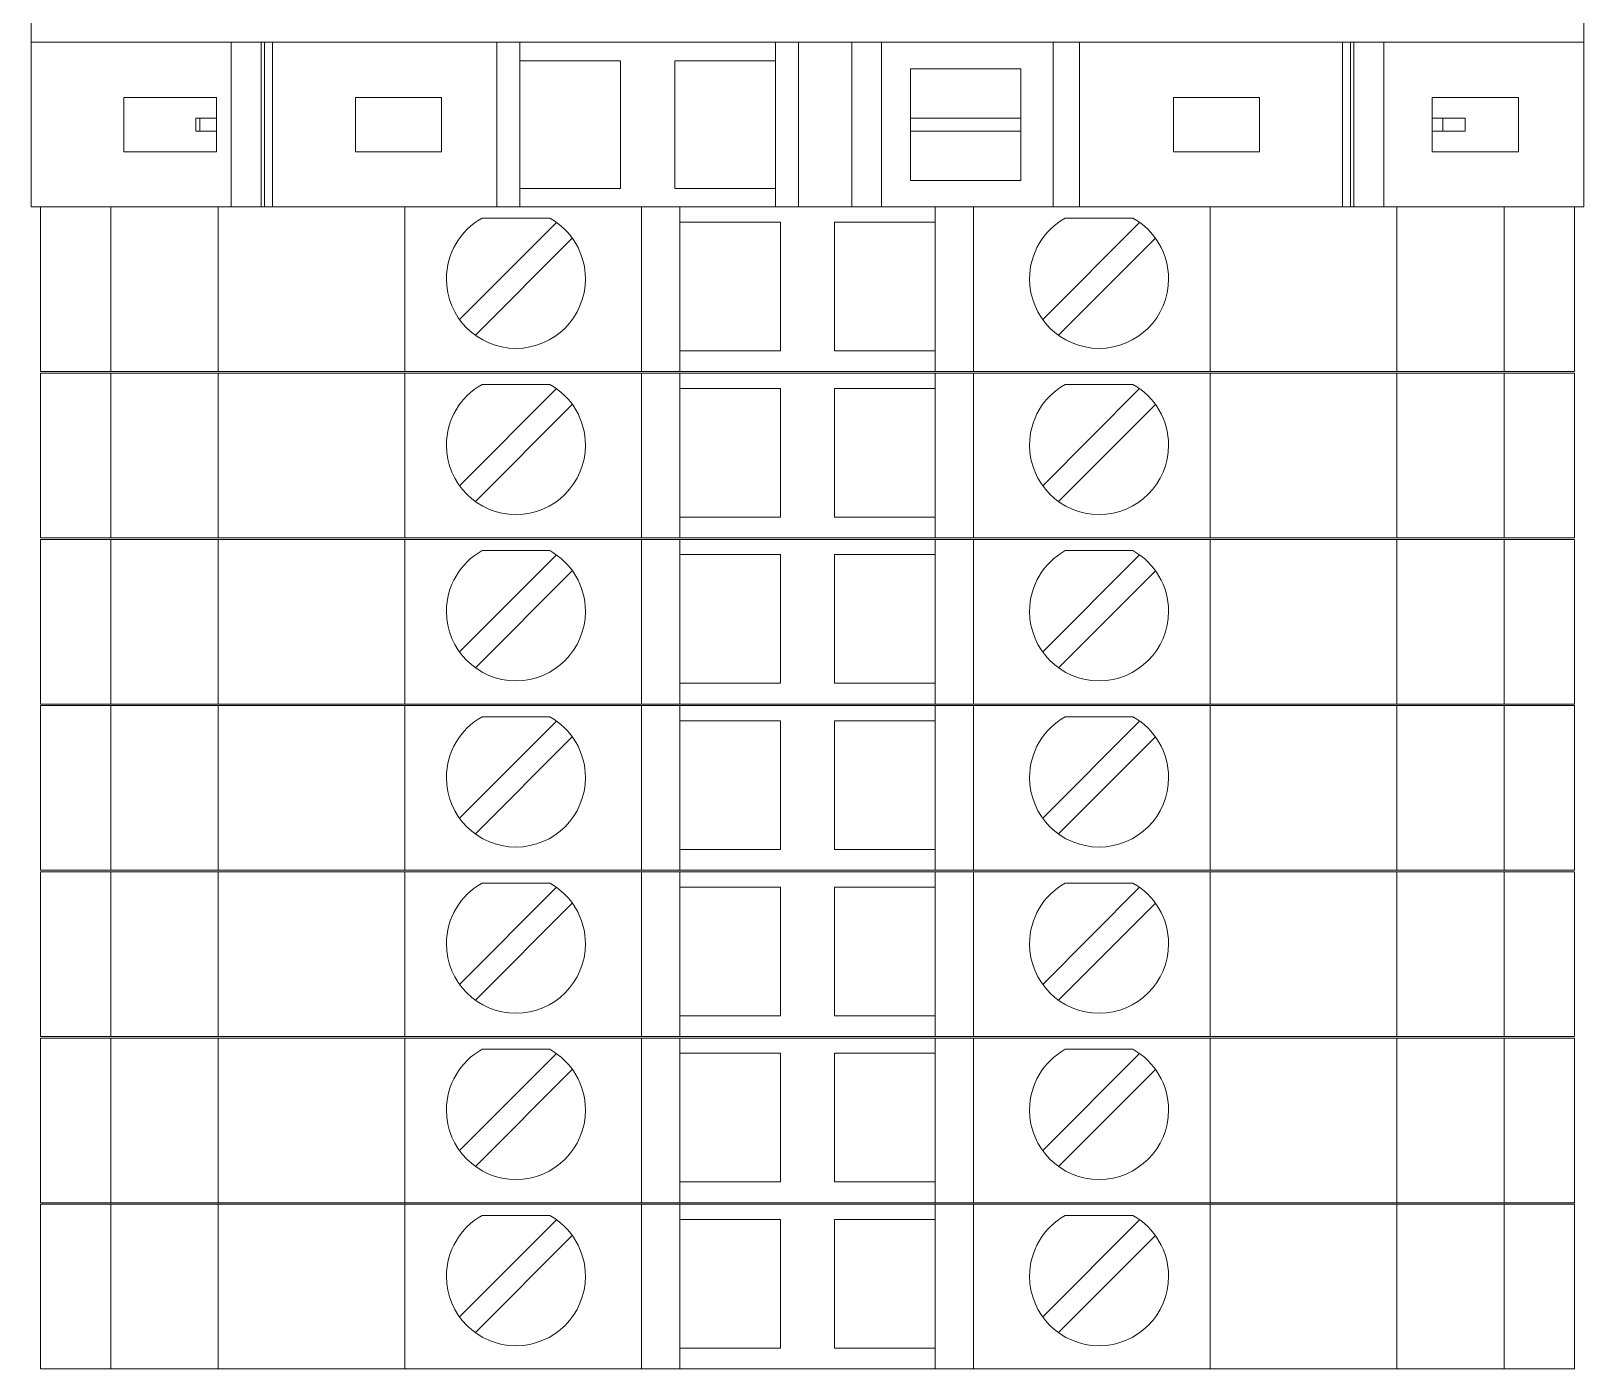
# Model space of a CAD drawing. Header units: millimetres. Extents: x 4962 to 7449, y 754 to 2938.
# Drawn here: x 5322.49 to 5371.09, y 1472.79 to 1514.64 of the extents above; entities that cross this region are included whole.
import ezdxf

# ---------------------------------------------------------------- set-up
doc = ezdxf.new("R2010")
doc.units = ezdxf.units.MM
doc.layers.add('000-PI-Oprema', color=30, linetype='Continuous', lineweight=5)
doc.layers.add('000-PI-ORMAR', color=2, linetype='Continuous')

msp = doc.modelspace()

# ---------------------------------------------------------------- linework, layer by layer
at = {"color": 0, "linetype": 'ByBlock', "lineweight": 0, "ltscale": 0.25}
msp.add_lwpolyline([(5322.492, 1516.493), (5322.492, 1509.143), (5371.092, 1509.143), (5371.092, 1516.493), (5322.492, 1516.493)], dxfattribs=at)
at = {"layer": '000-PI-Oprema', "color": 0, "linetype": 'ByBlock', "lineweight": 0}
for p, q in [((5322.492, 1516.493), (5322.492, 1509.143)), ((5371.092, 1509.143), (5371.092, 1516.493)), ((5328.757, 1514.293), (5322.492, 1514.293)), ((5328.757, 1509.143), (5328.757, 1514.293)), ((5329.694, 1514.293), (5328.757, 1514.293)), ((5329.694, 1509.143), (5329.694, 1514.293)), ((5329.794, 1514.293), (5329.694, 1514.293)), ((5329.794, 1514.293), (5329.794, 1509.143)), ((5330.052, 1514.293), (5329.794, 1514.293)), ((5330.052, 1514.293), (5330.052, 1509.143)), ((5337.074, 1514.293), (5330.052, 1514.293)), ((5337.074, 1514.293), (5337.792, 1514.293)), ((5337.074, 1509.143), (5337.074, 1514.293)), ((5337.792, 1513.718), (5337.792, 1514.293)), ((5337.792, 1514.293), (5345.792, 1514.293)), ((5345.792, 1514.293), (5345.792, 1513.718)), ((5345.792, 1514.293), (5346.511, 1514.293)), ((5346.511, 1514.293), (5348.182, 1514.293)), ((5346.511, 1509.143), (5346.511, 1514.293)), ((5349.107, 1514.293), (5348.182, 1514.293)), ((5348.182, 1514.293), (5348.182, 1509.143)), ((5354.481, 1514.293), (5349.107, 1514.293)), ((5349.107, 1514.293), (5349.107, 1509.143)), ((5354.481, 1514.293), (5354.481, 1509.143)), ((5355.302, 1514.293), (5354.481, 1514.293)), ((5355.302, 1509.143), (5355.302, 1514.293)), ((5355.302, 1514.293), (5363.532, 1514.293)), ((5363.532, 1514.293), (5363.532, 1509.143)), ((5363.532, 1514.293), (5363.79, 1514.293)), ((5363.79, 1509.143), (5363.79, 1514.293)), ((5363.79, 1514.293), (5363.89, 1514.293)), ((5364.827, 1514.293), (5363.89, 1514.293)), ((5363.89, 1509.143), (5363.89, 1514.293)), ((5364.827, 1514.293), (5371.092, 1514.293)), ((5364.827, 1509.143), (5364.827, 1514.293)), ((5337.792, 1509.718), (5337.792, 1513.718)), ((5337.792, 1513.718), (5340.942, 1513.718)), ((5340.942, 1513.718), (5340.942, 1509.718)), ((5342.642, 1513.718), (5345.792, 1513.718)), ((5342.642, 1509.718), (5342.642, 1513.718)), ((5345.792, 1513.718), (5345.792, 1509.718)), ((5350.017, 1513.468), (5353.467, 1513.468)), ((5350.017, 1511.918), (5350.017, 1513.468)), ((5353.467, 1513.468), (5353.467, 1511.918)), ((5325.392, 1510.868), (5325.392, 1512.568)), ((5325.392, 1512.568), (5328.292, 1512.568)), ((5328.292, 1512.568), (5328.292, 1511.918)), ((5332.642, 1512.568), (5335.342, 1512.568)), ((5332.642, 1510.868), (5332.642, 1512.568)), ((5335.342, 1512.568), (5335.342, 1510.868)), ((5358.242, 1512.568), (5360.942, 1512.568)), ((5358.242, 1510.868), (5358.242, 1512.568)), ((5360.942, 1512.568), (5360.942, 1510.868)), ((5366.342, 1511.918), (5366.342, 1512.568)), ((5366.342, 1512.568), (5369.042, 1512.568)), ((5369.042, 1512.568), (5369.042, 1510.868)), ((5327.777, 1511.918), (5327.647, 1511.918)), ((5327.647, 1511.518), (5327.647, 1511.918)), ((5327.777, 1511.518), (5327.647, 1511.518)), ((5327.777, 1511.918), (5327.777, 1511.518)), ((5327.777, 1511.918), (5328.292, 1511.918)), ((5327.777, 1511.518), (5328.292, 1511.518)), ((5328.292, 1511.918), (5328.292, 1511.518)), ((5328.292, 1511.518), (5328.292, 1510.868)), ((5350.017, 1511.918), (5353.467, 1511.918)), ((5350.017, 1511.518), (5350.017, 1511.918)), ((5350.017, 1511.518), (5353.467, 1511.518)), ((5350.017, 1509.968), (5350.017, 1511.518)), ((5353.467, 1511.918), (5353.467, 1511.518)), ((5353.467, 1511.518), (5353.467, 1509.968)), ((5366.342, 1511.518), (5366.342, 1511.918)), ((5366.342, 1511.918), (5366.677, 1511.918)), ((5366.342, 1511.518), (5366.677, 1511.518)), ((5366.342, 1510.868), (5366.342, 1511.518)), ((5366.677, 1511.918), (5366.677, 1511.518)), ((5367.377, 1511.918), (5366.677, 1511.918)), ((5367.377, 1511.518), (5366.677, 1511.518)), ((5367.377, 1511.918), (5367.377, 1511.518)), ((5328.292, 1510.868), (5325.392, 1510.868)), ((5335.342, 1510.868), (5332.642, 1510.868)), ((5360.942, 1510.868), (5358.242, 1510.868)), ((5369.042, 1510.868), (5366.342, 1510.868)), ((5340.942, 1509.718), (5337.792, 1509.718)), ((5337.792, 1509.143), (5337.792, 1509.718)), ((5345.792, 1509.718), (5342.642, 1509.718)), ((5345.792, 1509.718), (5345.792, 1509.143)), ((5353.467, 1509.968), (5350.017, 1509.968)), ((5329.694, 1509.143), (5328.757, 1509.143)), ((5329.794, 1509.143), (5329.694, 1509.143)), ((5330.052, 1509.143), (5329.794, 1509.143)), ((5337.074, 1509.143), (5337.792, 1509.143))]:
    msp.add_line(p, q, dxfattribs=at)
at = {"layer": '000-PI-Oprema', "color": 0, "linetype": 'ByBlock', "lineweight": 0, "ltscale": 0.25}
msp.add_line((5371.092, 1509.143), (5322.492, 1509.143), dxfattribs=at)
at = {"layer": '000-PI-ORMAR', "color": 0, "linetype": 'ByBlock', "lineweight": 0}
for p, q in [((5322.792, 1509.143), (5322.792, 1509.143)), ((5324.992, 1509.143), (5322.792, 1509.143)), ((5322.792, 1509.143), (5322.792, 1503.993)), ((5324.992, 1509.143), (5324.992, 1509.143)), ((5324.992, 1509.143), (5326.584, 1509.143)), ((5324.992, 1509.143), (5324.992, 1503.993)), ((5326.584, 1509.143), (5328.726, 1509.143)), ((5327.042, 1509.143), (5327.042, 1509.143)), ((5328.353, 1509.143), (5328.353, 1503.993)), ((5329.11, 1509.143), (5328.726, 1509.143)), ((5331.618, 1509.143), (5329.11, 1509.143)), ((5329.292, 1509.143), (5329.292, 1509.143)), ((5330.792, 1509.143), (5330.792, 1509.143)), ((5331.618, 1509.143), (5334.192, 1509.143)), ((5331.942, 1509.143), (5331.942, 1509.143)), ((5334.192, 1509.143), (5341.592, 1509.143)), ((5334.192, 1509.143), (5334.192, 1503.993)), ((5336.992, 1509.143), (5336.992, 1509.143)), ((5341.592, 1509.143), (5342.792, 1509.143)), ((5341.592, 1509.143), (5341.592, 1503.993)), ((5342.792, 1509.143), (5342.792, 1509.143)), ((5342.792, 1509.143), (5350.792, 1509.143)), ((5342.792, 1509.143), (5342.792, 1503.993)), ((5350.792, 1509.143), (5350.792, 1509.143)), ((5350.792, 1509.143), (5351.992, 1509.143)), ((5350.792, 1509.143), (5350.792, 1503.993)), ((5351.992, 1509.143), (5359.392, 1509.143)), ((5351.992, 1509.143), (5351.992, 1503.993)), ((5359.392, 1509.143), (5361.966, 1509.143)), ((5359.392, 1509.143), (5359.392, 1503.993)), ((5364.474, 1509.143), (5361.966, 1509.143)), ((5362.792, 1509.143), (5362.792, 1509.143)), ((5363.092, 1509.143), (5363.092, 1509.143)), ((5363.992, 1509.143), (5363.992, 1509.143)), ((5364.858, 1509.143), (5364.474, 1509.143)), ((5364.858, 1509.143), (5367, 1509.143)), ((5365.231, 1509.143), (5365.231, 1503.993)), ((5366.542, 1509.143), (5366.542, 1509.143)), ((5367, 1509.143), (5368.592, 1509.143)), ((5368.592, 1509.143), (5368.592, 1509.143)), ((5368.592, 1509.143), (5369.792, 1509.143)), ((5368.592, 1509.143), (5368.592, 1503.993)), ((5369.292, 1509.143), (5369.292, 1509.143)), ((5369.792, 1509.143), (5369.792, 1509.143)), ((5369.792, 1509.143), (5370.109, 1509.143)), ((5370.792, 1509.143), (5370.109, 1509.143)), ((5370.792, 1509.143), (5370.792, 1509.143)), ((5370.792, 1509.143), (5370.792, 1503.993)), ((5338.937, 1508.659), (5335.902, 1505.623)), ((5336.608, 1508.793), (5336.608, 1508.793)), ((5338.726, 1508.793), (5336.608, 1508.793)), ((5338.726, 1508.793), (5338.726, 1508.793)), ((5338.937, 1508.659), (5338.937, 1508.659)), ((5342.792, 1508.668), (5345.942, 1508.668)), ((5342.792, 1508.668), (5342.792, 1508.668)), ((5345.942, 1508.668), (5345.942, 1504.643)), ((5345.942, 1508.668), (5345.942, 1508.668)), ((5347.642, 1504.643), (5347.642, 1508.668)), ((5347.642, 1508.668), (5350.792, 1508.668)), ((5347.642, 1508.668), (5347.642, 1508.668)), ((5350.792, 1508.668), (5350.792, 1508.668)), ((5357.187, 1508.659), (5354.152, 1505.623)), ((5354.858, 1508.793), (5354.858, 1508.793)), ((5356.976, 1508.793), (5354.858, 1508.793)), ((5356.976, 1508.793), (5356.976, 1508.793)), ((5357.187, 1508.659), (5357.187, 1508.659)), ((5336.397, 1505.128), (5339.432, 1508.164)), ((5339.432, 1508.164), (5339.432, 1508.164)), ((5341.592, 1508.193), (5341.592, 1505.593)), ((5341.592, 1508.193), (5341.592, 1508.193)), ((5351.992, 1508.193), (5351.992, 1505.593)), ((5351.992, 1508.193), (5351.992, 1508.193)), ((5354.647, 1505.128), (5357.682, 1508.164)), ((5357.682, 1508.164), (5357.682, 1508.164)), ((5335.902, 1505.623), (5335.902, 1505.623)), ((5341.592, 1505.593), (5341.592, 1505.593)), ((5351.992, 1505.593), (5351.992, 1505.593)), ((5354.152, 1505.623), (5354.152, 1505.623)), ((5336.397, 1505.128), (5336.397, 1505.128)), ((5354.647, 1505.128), (5354.647, 1505.128)), ((5345.942, 1504.643), (5342.792, 1504.643)), ((5342.792, 1504.643), (5342.792, 1504.643)), ((5345.942, 1504.643), (5345.942, 1504.643)), ((5350.792, 1504.643), (5347.642, 1504.643)), ((5347.642, 1504.643), (5347.642, 1504.643)), ((5350.792, 1504.643), (5350.792, 1504.643)), ((5324.992, 1503.993), (5322.792, 1503.993)), ((5322.792, 1503.993), (5322.792, 1503.993)), ((5322.792, 1503.943), (5322.792, 1503.943)), ((5324.992, 1503.943), (5322.792, 1503.943)), ((5322.792, 1503.943), (5322.792, 1498.793)), ((5324.992, 1503.993), (5326.584, 1503.993)), ((5324.992, 1503.993), (5324.992, 1503.993)), ((5324.992, 1503.943), (5324.992, 1503.943)), ((5324.992, 1503.943), (5326.584, 1503.943)), ((5324.992, 1503.943), (5324.992, 1498.793)), ((5326.584, 1503.993), (5328.726, 1503.993)), ((5326.584, 1503.943), (5328.726, 1503.943)), ((5327.042, 1503.993), (5327.042, 1503.993)), ((5327.042, 1503.943), (5327.042, 1503.943)), ((5328.353, 1503.943), (5328.353, 1498.793)), ((5328.726, 1503.993), (5329.11, 1503.993)), ((5329.11, 1503.943), (5328.726, 1503.943)), ((5329.11, 1503.993), (5331.618, 1503.993)), ((5331.618, 1503.943), (5329.11, 1503.943)), ((5329.292, 1503.993), (5329.292, 1503.993)), ((5329.292, 1503.943), (5329.292, 1503.943)), ((5330.792, 1503.943), (5330.792, 1503.943)), ((5331.618, 1503.993), (5334.192, 1503.993)), ((5331.618, 1503.943), (5334.192, 1503.943)), ((5331.942, 1503.993), (5331.942, 1503.993)), ((5331.942, 1503.943), (5331.942, 1503.943)), ((5334.192, 1503.993), (5341.592, 1503.993)), ((5334.192, 1503.943), (5341.592, 1503.943)), ((5334.192, 1503.943), (5334.192, 1498.793)), ((5336.992, 1503.993), (5336.992, 1503.993)), ((5336.992, 1503.943), (5336.992, 1503.943)), ((5341.592, 1503.993), (5342.792, 1503.993)), ((5341.592, 1503.943), (5342.792, 1503.943)), ((5341.592, 1503.943), (5341.592, 1498.793)), ((5342.792, 1503.993), (5350.792, 1503.993)), ((5342.792, 1503.993), (5342.792, 1503.993)), ((5342.792, 1503.943), (5342.792, 1503.943)), ((5342.792, 1503.943), (5350.792, 1503.943)), ((5342.792, 1503.943), (5342.792, 1498.793)), ((5350.792, 1503.993), (5351.992, 1503.993)), ((5350.792, 1503.993), (5350.792, 1503.993)), ((5350.792, 1503.943), (5350.792, 1503.943)), ((5350.792, 1503.943), (5351.992, 1503.943)), ((5350.792, 1503.943), (5350.792, 1498.793)), ((5351.992, 1503.993), (5359.392, 1503.993)), ((5351.992, 1503.943), (5359.392, 1503.943)), ((5351.992, 1503.943), (5351.992, 1498.793)), ((5359.392, 1503.993), (5361.966, 1503.993)), ((5359.392, 1503.943), (5361.966, 1503.943)), ((5359.392, 1503.943), (5359.392, 1498.793)), ((5361.966, 1503.993), (5364.474, 1503.993)), ((5364.474, 1503.943), (5361.966, 1503.943)), ((5362.792, 1503.943), (5362.792, 1503.943)), ((5363.092, 1503.993), (5363.092, 1503.993)), ((5363.092, 1503.943), (5363.092, 1503.943)), ((5363.992, 1503.993), (5363.992, 1503.993)), ((5363.992, 1503.943), (5363.992, 1503.943)), ((5364.474, 1503.993), (5364.858, 1503.993)), ((5364.858, 1503.943), (5364.474, 1503.943)), ((5364.858, 1503.993), (5367, 1503.993)), ((5364.858, 1503.943), (5367, 1503.943)), ((5365.231, 1503.943), (5365.231, 1498.793)), ((5366.542, 1503.993), (5366.542, 1503.993)), ((5366.542, 1503.943), (5366.542, 1503.943)), ((5367, 1503.993), (5368.592, 1503.993)), ((5367, 1503.943), (5368.592, 1503.943)), ((5368.592, 1503.993), (5369.792, 1503.993)), ((5368.592, 1503.993), (5368.592, 1503.993)), ((5368.592, 1503.943), (5368.592, 1503.943)), ((5368.592, 1503.943), (5369.792, 1503.943)), ((5368.592, 1503.943), (5368.592, 1498.793)), ((5369.292, 1503.943), (5369.292, 1503.943)), ((5369.792, 1503.993), (5370.109, 1503.993)), ((5369.792, 1503.993), (5369.792, 1503.993)), ((5369.792, 1503.943), (5369.792, 1503.943)), ((5369.792, 1503.943), (5370.109, 1503.943)), ((5370.792, 1503.993), (5370.109, 1503.993)), ((5370.792, 1503.943), (5370.109, 1503.943)), ((5370.792, 1503.993), (5370.792, 1503.993)), ((5370.792, 1503.943), (5370.792, 1503.943)), ((5370.792, 1503.943), (5370.792, 1498.793)), ((5338.937, 1503.459), (5335.902, 1500.423)), ((5336.608, 1503.593), (5336.608, 1503.593)), ((5338.726, 1503.593), (5336.608, 1503.593)), ((5338.726, 1503.593), (5338.726, 1503.593)), ((5338.937, 1503.459), (5338.937, 1503.459)), ((5342.792, 1503.468), (5345.942, 1503.468)), ((5342.792, 1503.468), (5342.792, 1503.468)), ((5345.942, 1503.468), (5345.942, 1499.443)), ((5345.942, 1503.468), (5345.942, 1503.468)), ((5347.642, 1499.443), (5347.642, 1503.468)), ((5347.642, 1503.468), (5350.792, 1503.468)), ((5347.642, 1503.468), (5347.642, 1503.468)), ((5350.792, 1503.468), (5350.792, 1503.468)), ((5357.187, 1503.459), (5354.152, 1500.423)), ((5354.858, 1503.593), (5354.858, 1503.593)), ((5356.976, 1503.593), (5354.858, 1503.593)), ((5356.976, 1503.593), (5356.976, 1503.593)), ((5357.187, 1503.459), (5357.187, 1503.459)), ((5336.397, 1499.928), (5339.432, 1502.964)), ((5339.432, 1502.964), (5339.432, 1502.964)), ((5341.592, 1502.993), (5341.592, 1500.393)), ((5341.592, 1502.993), (5341.592, 1502.993)), ((5351.992, 1502.993), (5351.992, 1500.393)), ((5351.992, 1502.993), (5351.992, 1502.993)), ((5354.647, 1499.928), (5357.682, 1502.964)), ((5357.682, 1502.964), (5357.682, 1502.964)), ((5335.902, 1500.423), (5335.902, 1500.423)), ((5341.592, 1500.393), (5341.592, 1500.393)), ((5351.992, 1500.393), (5351.992, 1500.393)), ((5354.152, 1500.423), (5354.152, 1500.423)), ((5336.397, 1499.928), (5336.397, 1499.928)), ((5354.647, 1499.928), (5354.647, 1499.928)), ((5345.942, 1499.443), (5342.792, 1499.443)), ((5342.792, 1499.443), (5342.792, 1499.443)), ((5345.942, 1499.443), (5345.942, 1499.443)), ((5350.792, 1499.443), (5347.642, 1499.443)), ((5347.642, 1499.443), (5347.642, 1499.443)), ((5350.792, 1499.443), (5350.792, 1499.443)), ((5324.992, 1498.793), (5322.792, 1498.793)), ((5322.792, 1498.793), (5322.792, 1498.793)), ((5322.792, 1498.743), (5322.792, 1498.743)), ((5324.992, 1498.743), (5322.792, 1498.743)), ((5322.792, 1498.743), (5322.792, 1493.593)), ((5324.992, 1498.793), (5326.584, 1498.793)), ((5324.992, 1498.793), (5324.992, 1498.793)), ((5324.992, 1498.743), (5324.992, 1498.743)), ((5324.992, 1498.743), (5326.584, 1498.743)), ((5324.992, 1498.743), (5324.992, 1493.593)), ((5326.584, 1498.793), (5328.726, 1498.793)), ((5326.584, 1498.743), (5328.726, 1498.743)), ((5327.042, 1498.793), (5327.042, 1498.793)), ((5327.042, 1498.743), (5327.042, 1498.743)), ((5328.353, 1498.743), (5328.353, 1493.593)), ((5328.726, 1498.793), (5329.11, 1498.793)), ((5329.11, 1498.743), (5328.726, 1498.743)), ((5329.11, 1498.793), (5331.618, 1498.793)), ((5331.618, 1498.743), (5329.11, 1498.743)), ((5329.292, 1498.793), (5329.292, 1498.793)), ((5329.292, 1498.743), (5329.292, 1498.743)), ((5330.792, 1498.743), (5330.792, 1498.743)), ((5331.618, 1498.793), (5334.192, 1498.793)), ((5331.618, 1498.743), (5334.192, 1498.743)), ((5331.942, 1498.793), (5331.942, 1498.793)), ((5331.942, 1498.743), (5331.942, 1498.743)), ((5334.192, 1498.793), (5341.592, 1498.793)), ((5334.192, 1498.743), (5341.592, 1498.743)), ((5334.192, 1498.743), (5334.192, 1493.593)), ((5336.608, 1498.393), (5336.608, 1498.393)), ((5338.726, 1498.393), (5336.608, 1498.393)), ((5336.992, 1498.793), (5336.992, 1498.793)), ((5336.992, 1498.743), (5336.992, 1498.743)), ((5338.726, 1498.393), (5338.726, 1498.393)), ((5341.592, 1498.793), (5342.792, 1498.793)), ((5341.592, 1498.743), (5342.792, 1498.743)), ((5341.592, 1498.743), (5341.592, 1493.593)), ((5342.792, 1498.793), (5350.792, 1498.793)), ((5342.792, 1498.793), (5342.792, 1498.793)), ((5342.792, 1498.743), (5342.792, 1498.743)), ((5342.792, 1498.743), (5350.792, 1498.743)), ((5342.792, 1498.743), (5342.792, 1493.593)), ((5350.792, 1498.793), (5351.992, 1498.793)), ((5350.792, 1498.793), (5350.792, 1498.793)), ((5350.792, 1498.743), (5350.792, 1498.743)), ((5350.792, 1498.743), (5351.992, 1498.743)), ((5350.792, 1498.743), (5350.792, 1493.593)), ((5351.992, 1498.793), (5359.392, 1498.793)), ((5351.992, 1498.743), (5359.392, 1498.743)), ((5351.992, 1498.743), (5351.992, 1493.593)), ((5354.858, 1498.393), (5354.858, 1498.393)), ((5356.976, 1498.393), (5354.858, 1498.393)), ((5356.976, 1498.393), (5356.976, 1498.393)), ((5359.392, 1498.793), (5361.966, 1498.793)), ((5359.392, 1498.743), (5361.966, 1498.743)), ((5359.392, 1498.743), (5359.392, 1493.593)), ((5361.966, 1498.793), (5364.474, 1498.793)), ((5364.474, 1498.743), (5361.966, 1498.743)), ((5362.792, 1498.743), (5362.792, 1498.743)), ((5363.092, 1498.793), (5363.092, 1498.793)), ((5363.092, 1498.743), (5363.092, 1498.743)), ((5363.992, 1498.793), (5363.992, 1498.793)), ((5363.992, 1498.743), (5363.992, 1498.743)), ((5364.474, 1498.793), (5364.858, 1498.793)), ((5364.858, 1498.743), (5364.474, 1498.743)), ((5364.858, 1498.793), (5367, 1498.793)), ((5364.858, 1498.743), (5367, 1498.743)), ((5365.231, 1498.743), (5365.231, 1493.593)), ((5366.542, 1498.793), (5366.542, 1498.793)), ((5366.542, 1498.743), (5366.542, 1498.743)), ((5367, 1498.793), (5368.592, 1498.793)), ((5367, 1498.743), (5368.592, 1498.743)), ((5368.592, 1498.793), (5369.792, 1498.793)), ((5368.592, 1498.793), (5368.592, 1498.793)), ((5368.592, 1498.743), (5368.592, 1498.743)), ((5368.592, 1498.743), (5369.792, 1498.743)), ((5368.592, 1498.743), (5368.592, 1493.593)), ((5369.292, 1498.743), (5369.292, 1498.743)), ((5369.792, 1498.793), (5370.109, 1498.793)), ((5369.792, 1498.793), (5369.792, 1498.793)), ((5369.792, 1498.743), (5369.792, 1498.743)), ((5369.792, 1498.743), (5370.109, 1498.743)), ((5370.792, 1498.793), (5370.109, 1498.793)), ((5370.792, 1498.743), (5370.109, 1498.743)), ((5370.792, 1498.793), (5370.792, 1498.793)), ((5370.792, 1498.743), (5370.792, 1498.743)), ((5370.792, 1498.743), (5370.792, 1493.593)), ((5338.937, 1498.259), (5335.902, 1495.223)), ((5338.937, 1498.259), (5338.937, 1498.259)), ((5342.792, 1498.268), (5345.942, 1498.268)), ((5342.792, 1498.268), (5342.792, 1498.268)), ((5345.942, 1498.268), (5345.942, 1494.243)), ((5345.942, 1498.268), (5345.942, 1498.268)), ((5347.642, 1494.243), (5347.642, 1498.268)), ((5347.642, 1498.268), (5350.792, 1498.268)), ((5347.642, 1498.268), (5347.642, 1498.268)), ((5350.792, 1498.268), (5350.792, 1498.268)), ((5357.187, 1498.259), (5354.152, 1495.223)), ((5357.187, 1498.259), (5357.187, 1498.259)), ((5336.397, 1494.728), (5339.432, 1497.764)), ((5339.432, 1497.764), (5339.432, 1497.764)), ((5341.592, 1497.793), (5341.592, 1495.193)), ((5341.592, 1497.793), (5341.592, 1497.793)), ((5351.992, 1497.793), (5351.992, 1495.193)), ((5351.992, 1497.793), (5351.992, 1497.793)), ((5354.647, 1494.728), (5357.682, 1497.764)), ((5357.682, 1497.764), (5357.682, 1497.764)), ((5335.902, 1495.223), (5335.902, 1495.223)), ((5341.592, 1495.193), (5341.592, 1495.193)), ((5351.992, 1495.193), (5351.992, 1495.193)), ((5354.152, 1495.223), (5354.152, 1495.223)), ((5336.397, 1494.728), (5336.397, 1494.728)), ((5354.647, 1494.728), (5354.647, 1494.728)), ((5345.942, 1494.243), (5342.792, 1494.243)), ((5342.792, 1494.243), (5342.792, 1494.243)), ((5345.942, 1494.243), (5345.942, 1494.243)), ((5350.792, 1494.243), (5347.642, 1494.243)), ((5347.642, 1494.243), (5347.642, 1494.243)), ((5350.792, 1494.243), (5350.792, 1494.243)), ((5324.992, 1493.593), (5322.792, 1493.593)), ((5322.792, 1493.593), (5322.792, 1493.593)), ((5322.792, 1493.543), (5322.792, 1493.543)), ((5324.992, 1493.543), (5322.792, 1493.543)), ((5322.792, 1493.543), (5322.792, 1488.393)), ((5324.992, 1493.593), (5326.584, 1493.593)), ((5324.992, 1493.593), (5324.992, 1493.593)), ((5324.992, 1493.543), (5324.992, 1493.543)), ((5324.992, 1493.543), (5326.584, 1493.543)), ((5324.992, 1493.543), (5324.992, 1488.393)), ((5326.584, 1493.593), (5328.726, 1493.593)), ((5326.584, 1493.543), (5328.726, 1493.543)), ((5327.042, 1493.593), (5327.042, 1493.593)), ((5327.042, 1493.543), (5327.042, 1493.543)), ((5328.353, 1493.543), (5328.353, 1488.393)), ((5328.726, 1493.593), (5329.11, 1493.593)), ((5329.11, 1493.543), (5328.726, 1493.543)), ((5329.11, 1493.593), (5331.618, 1493.593)), ((5331.618, 1493.543), (5329.11, 1493.543)), ((5329.292, 1493.593), (5329.292, 1493.593)), ((5329.292, 1493.543), (5329.292, 1493.543)), ((5330.792, 1493.543), (5330.792, 1493.543)), ((5331.618, 1493.593), (5334.192, 1493.593)), ((5331.618, 1493.543), (5334.192, 1493.543)), ((5331.942, 1493.593), (5331.942, 1493.593)), ((5331.942, 1493.543), (5331.942, 1493.543)), ((5334.192, 1493.593), (5341.592, 1493.593)), ((5334.192, 1493.543), (5341.592, 1493.543)), ((5334.192, 1493.543), (5334.192, 1488.393)), ((5336.992, 1493.593), (5336.992, 1493.593)), ((5336.992, 1493.543), (5336.992, 1493.543)), ((5341.592, 1493.593), (5342.792, 1493.593)), ((5341.592, 1493.543), (5342.792, 1493.543)), ((5341.592, 1493.543), (5341.592, 1488.393)), ((5342.792, 1493.593), (5350.792, 1493.593)), ((5342.792, 1493.593), (5342.792, 1493.593)), ((5342.792, 1493.543), (5342.792, 1493.543)), ((5342.792, 1493.543), (5350.792, 1493.543)), ((5342.792, 1493.543), (5342.792, 1488.393)), ((5350.792, 1493.593), (5351.992, 1493.593)), ((5350.792, 1493.593), (5350.792, 1493.593)), ((5350.792, 1493.543), (5350.792, 1493.543)), ((5350.792, 1493.543), (5351.992, 1493.543)), ((5350.792, 1493.543), (5350.792, 1488.393)), ((5351.992, 1493.593), (5359.392, 1493.593)), ((5351.992, 1493.543), (5359.392, 1493.543)), ((5351.992, 1493.543), (5351.992, 1488.393)), ((5359.392, 1493.593), (5361.966, 1493.593)), ((5359.392, 1493.543), (5361.966, 1493.543)), ((5359.392, 1493.543), (5359.392, 1488.393)), ((5361.966, 1493.593), (5364.474, 1493.593)), ((5364.474, 1493.543), (5361.966, 1493.543)), ((5362.792, 1493.543), (5362.792, 1493.543)), ((5363.092, 1493.593), (5363.092, 1493.593)), ((5363.092, 1493.543), (5363.092, 1493.543)), ((5363.992, 1493.593), (5363.992, 1493.593)), ((5363.992, 1493.543), (5363.992, 1493.543)), ((5364.474, 1493.593), (5364.858, 1493.593)), ((5364.858, 1493.543), (5364.474, 1493.543)), ((5364.858, 1493.593), (5367, 1493.593)), ((5364.858, 1493.543), (5367, 1493.543)), ((5365.231, 1493.543), (5365.231, 1488.393)), ((5366.542, 1493.593), (5366.542, 1493.593)), ((5366.542, 1493.543), (5366.542, 1493.543)), ((5367, 1493.593), (5368.592, 1493.593)), ((5367, 1493.543), (5368.592, 1493.543)), ((5368.592, 1493.593), (5369.792, 1493.593)), ((5368.592, 1493.593), (5368.592, 1493.593)), ((5368.592, 1493.543), (5368.592, 1493.543)), ((5368.592, 1493.543), (5369.792, 1493.543)), ((5368.592, 1493.543), (5368.592, 1488.393)), ((5369.292, 1493.543), (5369.292, 1493.543)), ((5369.792, 1493.593), (5370.109, 1493.593)), ((5369.792, 1493.593), (5369.792, 1493.593)), ((5369.792, 1493.543), (5369.792, 1493.543)), ((5369.792, 1493.543), (5370.109, 1493.543)), ((5370.792, 1493.593), (5370.109, 1493.593)), ((5370.792, 1493.543), (5370.109, 1493.543)), ((5370.792, 1493.593), (5370.792, 1493.593)), ((5370.792, 1493.543), (5370.792, 1493.543)), ((5370.792, 1493.543), (5370.792, 1488.393)), ((5338.937, 1493.059), (5335.902, 1490.023)), ((5336.608, 1493.193), (5336.608, 1493.193)), ((5338.726, 1493.193), (5336.608, 1493.193)), ((5338.726, 1493.193), (5338.726, 1493.193)), ((5338.937, 1493.059), (5338.937, 1493.059)), ((5342.792, 1493.068), (5345.942, 1493.068)), ((5342.792, 1493.068), (5342.792, 1493.068)), ((5345.942, 1493.068), (5345.942, 1489.043)), ((5345.942, 1493.068), (5345.942, 1493.068)), ((5347.642, 1489.043), (5347.642, 1493.068)), ((5347.642, 1493.068), (5350.792, 1493.068)), ((5347.642, 1493.068), (5347.642, 1493.068)), ((5350.792, 1493.068), (5350.792, 1493.068)), ((5357.187, 1493.059), (5354.152, 1490.023)), ((5354.858, 1493.193), (5354.858, 1493.193)), ((5356.976, 1493.193), (5354.858, 1493.193)), ((5356.976, 1493.193), (5356.976, 1493.193)), ((5357.187, 1493.059), (5357.187, 1493.059)), ((5336.397, 1489.528), (5339.432, 1492.564)), ((5339.432, 1492.564), (5339.432, 1492.564)), ((5341.592, 1492.593), (5341.592, 1489.993)), ((5341.592, 1492.593), (5341.592, 1492.593)), ((5351.992, 1492.593), (5351.992, 1489.993)), ((5351.992, 1492.593), (5351.992, 1492.593)), ((5354.647, 1489.528), (5357.682, 1492.564)), ((5357.682, 1492.564), (5357.682, 1492.564)), ((5335.902, 1490.023), (5335.902, 1490.023)), ((5341.592, 1489.993), (5341.592, 1489.993)), ((5351.992, 1489.993), (5351.992, 1489.993)), ((5354.152, 1490.023), (5354.152, 1490.023)), ((5336.397, 1489.528), (5336.397, 1489.528)), ((5354.647, 1489.528), (5354.647, 1489.528)), ((5345.942, 1489.043), (5342.792, 1489.043)), ((5342.792, 1489.043), (5342.792, 1489.043)), ((5345.942, 1489.043), (5345.942, 1489.043)), ((5350.792, 1489.043), (5347.642, 1489.043)), ((5347.642, 1489.043), (5347.642, 1489.043)), ((5350.792, 1489.043), (5350.792, 1489.043)), ((5324.992, 1488.393), (5322.792, 1488.393)), ((5322.792, 1488.393), (5322.792, 1488.393)), ((5322.792, 1488.343), (5322.792, 1488.343)), ((5324.992, 1488.343), (5322.792, 1488.343)), ((5322.792, 1488.343), (5322.792, 1483.193)), ((5324.992, 1488.393), (5326.584, 1488.393)), ((5324.992, 1488.393), (5324.992, 1488.393)), ((5324.992, 1488.343), (5324.992, 1488.343)), ((5324.992, 1488.343), (5326.584, 1488.343)), ((5324.992, 1488.343), (5324.992, 1483.193)), ((5326.584, 1488.393), (5328.726, 1488.393)), ((5326.584, 1488.343), (5328.726, 1488.343)), ((5327.042, 1488.393), (5327.042, 1488.393)), ((5327.042, 1488.343), (5327.042, 1488.343)), ((5328.353, 1488.343), (5328.353, 1483.193)), ((5328.726, 1488.393), (5329.11, 1488.393)), ((5329.11, 1488.343), (5328.726, 1488.343)), ((5329.11, 1488.393), (5331.618, 1488.393)), ((5331.618, 1488.343), (5329.11, 1488.343)), ((5329.292, 1488.393), (5329.292, 1488.393)), ((5329.292, 1488.343), (5329.292, 1488.343)), ((5330.792, 1488.343), (5330.792, 1488.343)), ((5331.618, 1488.393), (5334.192, 1488.393)), ((5331.618, 1488.343), (5334.192, 1488.343)), ((5331.942, 1488.393), (5331.942, 1488.393)), ((5331.942, 1488.343), (5331.942, 1488.343)), ((5334.192, 1488.393), (5341.592, 1488.393)), ((5334.192, 1488.343), (5341.592, 1488.343)), ((5334.192, 1488.343), (5334.192, 1483.193)), ((5336.992, 1488.393), (5336.992, 1488.393)), ((5336.992, 1488.343), (5336.992, 1488.343)), ((5341.592, 1488.393), (5342.792, 1488.393)), ((5341.592, 1488.343), (5342.792, 1488.343)), ((5341.592, 1488.343), (5341.592, 1483.193)), ((5342.792, 1488.393), (5350.792, 1488.393)), ((5342.792, 1488.393), (5342.792, 1488.393)), ((5342.792, 1488.343), (5342.792, 1488.343)), ((5342.792, 1488.343), (5350.792, 1488.343)), ((5342.792, 1488.343), (5342.792, 1483.193)), ((5350.792, 1488.393), (5351.992, 1488.393)), ((5350.792, 1488.393), (5350.792, 1488.393)), ((5350.792, 1488.343), (5350.792, 1488.343)), ((5350.792, 1488.343), (5351.992, 1488.343)), ((5350.792, 1488.343), (5350.792, 1483.193)), ((5351.992, 1488.393), (5359.392, 1488.393)), ((5351.992, 1488.343), (5359.392, 1488.343)), ((5351.992, 1488.343), (5351.992, 1483.193)), ((5359.392, 1488.393), (5361.966, 1488.393)), ((5359.392, 1488.343), (5361.966, 1488.343)), ((5359.392, 1488.343), (5359.392, 1483.193)), ((5361.966, 1488.393), (5364.474, 1488.393)), ((5364.474, 1488.343), (5361.966, 1488.343)), ((5362.792, 1488.343), (5362.792, 1488.343)), ((5363.092, 1488.393), (5363.092, 1488.393)), ((5363.092, 1488.343), (5363.092, 1488.343)), ((5363.992, 1488.393), (5363.992, 1488.393)), ((5363.992, 1488.343), (5363.992, 1488.343)), ((5364.474, 1488.393), (5364.858, 1488.393)), ((5364.858, 1488.343), (5364.474, 1488.343)), ((5364.858, 1488.393), (5367, 1488.393)), ((5364.858, 1488.343), (5367, 1488.343)), ((5365.231, 1488.343), (5365.231, 1483.193)), ((5366.542, 1488.393), (5366.542, 1488.393)), ((5366.542, 1488.343), (5366.542, 1488.343)), ((5367, 1488.393), (5368.592, 1488.393)), ((5367, 1488.343), (5368.592, 1488.343)), ((5368.592, 1488.393), (5369.792, 1488.393)), ((5368.592, 1488.393), (5368.592, 1488.393)), ((5368.592, 1488.343), (5368.592, 1488.343)), ((5368.592, 1488.343), (5369.792, 1488.343)), ((5368.592, 1488.343), (5368.592, 1483.193)), ((5369.292, 1488.343), (5369.292, 1488.343)), ((5369.792, 1488.393), (5370.109, 1488.393)), ((5369.792, 1488.393), (5369.792, 1488.393)), ((5369.792, 1488.343), (5369.792, 1488.343)), ((5369.792, 1488.343), (5370.109, 1488.343)), ((5370.792, 1488.393), (5370.109, 1488.393)), ((5370.792, 1488.343), (5370.109, 1488.343)), ((5370.792, 1488.393), (5370.792, 1488.393)), ((5370.792, 1488.343), (5370.792, 1488.343)), ((5370.792, 1488.343), (5370.792, 1483.193)), ((5338.937, 1487.859), (5335.902, 1484.823)), ((5336.608, 1487.993), (5336.608, 1487.993)), ((5338.726, 1487.993), (5336.608, 1487.993)), ((5338.726, 1487.993), (5338.726, 1487.993)), ((5338.937, 1487.859), (5338.937, 1487.859)), ((5342.792, 1487.868), (5345.942, 1487.868)), ((5342.792, 1487.868), (5342.792, 1487.868)), ((5345.942, 1487.868), (5345.942, 1483.843)), ((5345.942, 1487.868), (5345.942, 1487.868)), ((5347.642, 1483.843), (5347.642, 1487.868)), ((5347.642, 1487.868), (5350.792, 1487.868)), ((5347.642, 1487.868), (5347.642, 1487.868)), ((5350.792, 1487.868), (5350.792, 1487.868)), ((5357.187, 1487.859), (5354.152, 1484.823)), ((5354.858, 1487.993), (5354.858, 1487.993)), ((5356.976, 1487.993), (5354.858, 1487.993)), ((5356.976, 1487.993), (5356.976, 1487.993)), ((5357.187, 1487.859), (5357.187, 1487.859)), ((5336.397, 1484.328), (5339.432, 1487.364)), ((5339.432, 1487.364), (5339.432, 1487.364)), ((5341.592, 1487.393), (5341.592, 1484.793)), ((5341.592, 1487.393), (5341.592, 1487.393)), ((5351.992, 1487.393), (5351.992, 1484.793)), ((5351.992, 1487.393), (5351.992, 1487.393)), ((5354.647, 1484.328), (5357.682, 1487.364)), ((5357.682, 1487.364), (5357.682, 1487.364)), ((5335.902, 1484.823), (5335.902, 1484.823)), ((5341.592, 1484.793), (5341.592, 1484.793)), ((5351.992, 1484.793), (5351.992, 1484.793)), ((5354.152, 1484.823), (5354.152, 1484.823)), ((5336.397, 1484.328), (5336.397, 1484.328)), ((5354.647, 1484.328), (5354.647, 1484.328)), ((5345.942, 1483.843), (5342.792, 1483.843)), ((5342.792, 1483.843), (5342.792, 1483.843)), ((5345.942, 1483.843), (5345.942, 1483.843)), ((5350.792, 1483.843), (5347.642, 1483.843)), ((5347.642, 1483.843), (5347.642, 1483.843)), ((5350.792, 1483.843), (5350.792, 1483.843)), ((5324.992, 1483.193), (5322.792, 1483.193)), ((5322.792, 1483.193), (5322.792, 1483.193)), ((5322.792, 1483.143), (5322.792, 1483.143)), ((5324.992, 1483.143), (5322.792, 1483.143)), ((5322.792, 1483.143), (5322.792, 1477.993)), ((5324.992, 1483.193), (5326.584, 1483.193)), ((5324.992, 1483.193), (5324.992, 1483.193)), ((5324.992, 1483.143), (5324.992, 1483.143)), ((5324.992, 1483.143), (5326.584, 1483.143)), ((5324.992, 1483.143), (5324.992, 1477.993)), ((5326.584, 1483.193), (5328.726, 1483.193)), ((5326.584, 1483.143), (5328.726, 1483.143)), ((5327.042, 1483.193), (5327.042, 1483.193)), ((5327.042, 1483.143), (5327.042, 1483.143)), ((5328.353, 1483.143), (5328.353, 1477.993)), ((5328.726, 1483.193), (5329.11, 1483.193)), ((5329.11, 1483.143), (5328.726, 1483.143)), ((5329.11, 1483.193), (5331.618, 1483.193)), ((5331.618, 1483.143), (5329.11, 1483.143)), ((5329.292, 1483.193), (5329.292, 1483.193)), ((5329.292, 1483.143), (5329.292, 1483.143)), ((5330.792, 1483.143), (5330.792, 1483.143)), ((5331.618, 1483.193), (5334.192, 1483.193)), ((5331.618, 1483.143), (5334.192, 1483.143)), ((5331.942, 1483.193), (5331.942, 1483.193)), ((5331.942, 1483.143), (5331.942, 1483.143)), ((5334.192, 1483.193), (5341.592, 1483.193)), ((5334.192, 1483.143), (5341.592, 1483.143)), ((5334.192, 1483.143), (5334.192, 1477.993)), ((5336.608, 1482.793), (5336.608, 1482.793)), ((5338.726, 1482.793), (5336.608, 1482.793)), ((5336.992, 1483.193), (5336.992, 1483.193)), ((5336.992, 1483.143), (5336.992, 1483.143)), ((5338.726, 1482.793), (5338.726, 1482.793)), ((5341.592, 1483.193), (5342.792, 1483.193)), ((5341.592, 1483.143), (5342.792, 1483.143)), ((5341.592, 1483.143), (5341.592, 1477.993)), ((5342.792, 1483.193), (5350.792, 1483.193)), ((5342.792, 1483.193), (5342.792, 1483.193)), ((5342.792, 1483.143), (5342.792, 1483.143)), ((5342.792, 1483.143), (5350.792, 1483.143)), ((5342.792, 1483.143), (5342.792, 1477.993)), ((5350.792, 1483.193), (5351.992, 1483.193)), ((5350.792, 1483.193), (5350.792, 1483.193)), ((5350.792, 1483.143), (5350.792, 1483.143)), ((5350.792, 1483.143), (5351.992, 1483.143)), ((5350.792, 1483.143), (5350.792, 1477.993)), ((5351.992, 1483.193), (5359.392, 1483.193)), ((5351.992, 1483.143), (5359.392, 1483.143)), ((5351.992, 1483.143), (5351.992, 1477.993)), ((5354.858, 1482.793), (5354.858, 1482.793)), ((5356.976, 1482.793), (5354.858, 1482.793)), ((5356.976, 1482.793), (5356.976, 1482.793)), ((5359.392, 1483.193), (5361.966, 1483.193)), ((5359.392, 1483.143), (5361.966, 1483.143)), ((5359.392, 1483.143), (5359.392, 1477.993)), ((5361.966, 1483.193), (5364.474, 1483.193)), ((5364.474, 1483.143), (5361.966, 1483.143)), ((5362.792, 1483.143), (5362.792, 1483.143)), ((5363.092, 1483.193), (5363.092, 1483.193)), ((5363.092, 1483.143), (5363.092, 1483.143)), ((5363.992, 1483.193), (5363.992, 1483.193)), ((5363.992, 1483.143), (5363.992, 1483.143)), ((5364.474, 1483.193), (5364.858, 1483.193)), ((5364.858, 1483.143), (5364.474, 1483.143)), ((5364.858, 1483.193), (5367, 1483.193)), ((5364.858, 1483.143), (5367, 1483.143)), ((5365.231, 1483.143), (5365.231, 1477.993)), ((5366.542, 1483.193), (5366.542, 1483.193)), ((5366.542, 1483.143), (5366.542, 1483.143)), ((5367, 1483.193), (5368.592, 1483.193)), ((5367, 1483.143), (5368.592, 1483.143)), ((5368.592, 1483.193), (5369.792, 1483.193)), ((5368.592, 1483.193), (5368.592, 1483.193)), ((5368.592, 1483.143), (5368.592, 1483.143)), ((5368.592, 1483.143), (5369.792, 1483.143)), ((5368.592, 1483.143), (5368.592, 1477.993)), ((5369.292, 1483.143), (5369.292, 1483.143)), ((5369.792, 1483.193), (5370.109, 1483.193)), ((5369.792, 1483.193), (5369.792, 1483.193)), ((5369.792, 1483.143), (5369.792, 1483.143)), ((5369.792, 1483.143), (5370.109, 1483.143)), ((5370.792, 1483.193), (5370.109, 1483.193)), ((5370.792, 1483.143), (5370.109, 1483.143)), ((5370.792, 1483.193), (5370.792, 1483.193)), ((5370.792, 1483.143), (5370.792, 1483.143)), ((5370.792, 1483.143), (5370.792, 1477.993)), ((5338.937, 1482.659), (5335.902, 1479.623)), ((5338.937, 1482.659), (5338.937, 1482.659)), ((5342.792, 1482.668), (5345.942, 1482.668)), ((5342.792, 1482.668), (5342.792, 1482.668)), ((5345.942, 1482.668), (5345.942, 1478.643)), ((5345.942, 1482.668), (5345.942, 1482.668)), ((5347.642, 1478.643), (5347.642, 1482.668)), ((5347.642, 1482.668), (5350.792, 1482.668)), ((5347.642, 1482.668), (5347.642, 1482.668)), ((5350.792, 1482.668), (5350.792, 1482.668)), ((5357.187, 1482.659), (5354.152, 1479.623)), ((5357.187, 1482.659), (5357.187, 1482.659)), ((5336.397, 1479.128), (5339.432, 1482.164)), ((5339.432, 1482.164), (5339.432, 1482.164)), ((5341.592, 1482.193), (5341.592, 1479.593)), ((5341.592, 1482.193), (5341.592, 1482.193)), ((5351.992, 1482.193), (5351.992, 1479.593)), ((5351.992, 1482.193), (5351.992, 1482.193)), ((5354.647, 1479.128), (5357.682, 1482.164)), ((5357.682, 1482.164), (5357.682, 1482.164)), ((5335.902, 1479.623), (5335.902, 1479.623)), ((5341.592, 1479.593), (5341.592, 1479.593)), ((5351.992, 1479.593), (5351.992, 1479.593)), ((5354.152, 1479.623), (5354.152, 1479.623)), ((5336.397, 1479.128), (5336.397, 1479.128)), ((5354.647, 1479.128), (5354.647, 1479.128)), ((5345.942, 1478.643), (5342.792, 1478.643)), ((5342.792, 1478.643), (5342.792, 1478.643)), ((5345.942, 1478.643), (5345.942, 1478.643)), ((5350.792, 1478.643), (5347.642, 1478.643)), ((5347.642, 1478.643), (5347.642, 1478.643)), ((5350.792, 1478.643), (5350.792, 1478.643)), ((5324.992, 1477.993), (5322.792, 1477.993)), ((5322.792, 1477.993), (5322.792, 1477.993)), ((5322.792, 1477.943), (5322.792, 1477.943)), ((5324.992, 1477.943), (5322.792, 1477.943)), ((5322.792, 1477.943), (5322.792, 1472.793)), ((5324.992, 1477.993), (5326.584, 1477.993)), ((5324.992, 1477.993), (5324.992, 1477.993)), ((5324.992, 1477.943), (5324.992, 1477.943)), ((5324.992, 1477.943), (5326.584, 1477.943)), ((5324.992, 1477.943), (5324.992, 1472.793)), ((5326.584, 1477.993), (5328.726, 1477.993)), ((5326.584, 1477.943), (5328.726, 1477.943)), ((5327.042, 1477.993), (5327.042, 1477.993)), ((5327.042, 1477.943), (5327.042, 1477.943)), ((5328.353, 1477.943), (5328.353, 1472.793)), ((5328.726, 1477.993), (5329.11, 1477.993)), ((5329.11, 1477.943), (5328.726, 1477.943)), ((5329.11, 1477.993), (5331.618, 1477.993)), ((5331.618, 1477.943), (5329.11, 1477.943)), ((5329.292, 1477.993), (5329.292, 1477.993)), ((5329.292, 1477.943), (5329.292, 1477.943)), ((5330.792, 1477.943), (5330.792, 1477.943)), ((5331.618, 1477.993), (5334.192, 1477.993)), ((5331.618, 1477.943), (5334.192, 1477.943)), ((5331.942, 1477.993), (5331.942, 1477.993)), ((5331.942, 1477.943), (5331.942, 1477.943)), ((5334.192, 1477.993), (5341.592, 1477.993)), ((5334.192, 1477.943), (5341.592, 1477.943)), ((5334.192, 1477.943), (5334.192, 1472.793)), ((5336.992, 1477.993), (5336.992, 1477.993)), ((5336.992, 1477.943), (5336.992, 1477.943)), ((5341.592, 1477.993), (5342.792, 1477.993)), ((5341.592, 1477.943), (5342.792, 1477.943)), ((5341.592, 1477.943), (5341.592, 1472.793)), ((5342.792, 1477.993), (5350.792, 1477.993)), ((5342.792, 1477.993), (5342.792, 1477.993)), ((5342.792, 1477.943), (5342.792, 1477.943)), ((5342.792, 1477.943), (5350.792, 1477.943)), ((5342.792, 1477.943), (5342.792, 1472.793)), ((5350.792, 1477.993), (5351.992, 1477.993)), ((5350.792, 1477.993), (5350.792, 1477.993)), ((5350.792, 1477.943), (5350.792, 1477.943)), ((5350.792, 1477.943), (5351.992, 1477.943)), ((5350.792, 1477.943), (5350.792, 1472.793)), ((5351.992, 1477.993), (5359.392, 1477.993)), ((5351.992, 1477.943), (5359.392, 1477.943)), ((5351.992, 1477.943), (5351.992, 1472.793)), ((5359.392, 1477.993), (5361.966, 1477.993)), ((5359.392, 1477.943), (5361.966, 1477.943)), ((5359.392, 1477.943), (5359.392, 1472.793)), ((5361.966, 1477.993), (5364.474, 1477.993)), ((5364.474, 1477.943), (5361.966, 1477.943)), ((5362.792, 1477.943), (5362.792, 1477.943)), ((5363.092, 1477.993), (5363.092, 1477.993)), ((5363.092, 1477.943), (5363.092, 1477.943)), ((5363.992, 1477.993), (5363.992, 1477.993)), ((5363.992, 1477.943), (5363.992, 1477.943)), ((5364.474, 1477.993), (5364.858, 1477.993)), ((5364.858, 1477.943), (5364.474, 1477.943)), ((5364.858, 1477.993), (5367, 1477.993)), ((5364.858, 1477.943), (5367, 1477.943)), ((5365.231, 1477.943), (5365.231, 1472.793)), ((5366.542, 1477.993), (5366.542, 1477.993)), ((5366.542, 1477.943), (5366.542, 1477.943)), ((5367, 1477.993), (5368.592, 1477.993)), ((5367, 1477.943), (5368.592, 1477.943)), ((5368.592, 1477.993), (5369.792, 1477.993)), ((5368.592, 1477.993), (5368.592, 1477.993)), ((5368.592, 1477.943), (5368.592, 1477.943)), ((5368.592, 1477.943), (5369.792, 1477.943)), ((5368.592, 1477.943), (5368.592, 1472.793)), ((5369.292, 1477.943), (5369.292, 1477.943)), ((5369.792, 1477.993), (5370.109, 1477.993)), ((5369.792, 1477.993), (5369.792, 1477.993)), ((5369.792, 1477.943), (5369.792, 1477.943)), ((5369.792, 1477.943), (5370.109, 1477.943)), ((5370.792, 1477.993), (5370.109, 1477.993)), ((5370.792, 1477.943), (5370.109, 1477.943)), ((5370.792, 1477.993), (5370.792, 1477.993)), ((5370.792, 1477.943), (5370.792, 1477.943)), ((5370.792, 1477.943), (5370.792, 1472.793)), ((5338.937, 1477.459), (5335.902, 1474.423)), ((5336.608, 1477.593), (5336.608, 1477.593)), ((5338.726, 1477.593), (5336.608, 1477.593)), ((5338.726, 1477.593), (5338.726, 1477.593)), ((5338.937, 1477.459), (5338.937, 1477.459)), ((5342.792, 1477.468), (5345.942, 1477.468)), ((5342.792, 1477.468), (5342.792, 1477.468)), ((5345.942, 1477.468), (5345.942, 1473.443)), ((5345.942, 1477.468), (5345.942, 1477.468)), ((5347.642, 1473.443), (5347.642, 1477.468)), ((5347.642, 1477.468), (5350.792, 1477.468)), ((5347.642, 1477.468), (5347.642, 1477.468)), ((5350.792, 1477.468), (5350.792, 1477.468)), ((5357.187, 1477.459), (5354.152, 1474.423)), ((5354.858, 1477.593), (5354.858, 1477.593)), ((5356.976, 1477.593), (5354.858, 1477.593)), ((5356.976, 1477.593), (5356.976, 1477.593)), ((5357.187, 1477.459), (5357.187, 1477.459)), ((5336.397, 1473.928), (5339.432, 1476.964)), ((5339.432, 1476.964), (5339.432, 1476.964)), ((5341.592, 1476.993), (5341.592, 1474.393)), ((5341.592, 1476.993), (5341.592, 1476.993)), ((5351.992, 1476.993), (5351.992, 1474.393)), ((5351.992, 1476.993), (5351.992, 1476.993)), ((5354.647, 1473.928), (5357.682, 1476.964)), ((5357.682, 1476.964), (5357.682, 1476.964)), ((5335.902, 1474.423), (5335.902, 1474.423)), ((5341.592, 1474.393), (5341.592, 1474.393)), ((5351.992, 1474.393), (5351.992, 1474.393)), ((5354.152, 1474.423), (5354.152, 1474.423)), ((5336.397, 1473.928), (5336.397, 1473.928)), ((5354.647, 1473.928), (5354.647, 1473.928)), ((5345.942, 1473.443), (5342.792, 1473.443)), ((5342.792, 1473.443), (5342.792, 1473.443)), ((5345.942, 1473.443), (5345.942, 1473.443)), ((5350.792, 1473.443), (5347.642, 1473.443)), ((5347.642, 1473.443), (5347.642, 1473.443)), ((5350.792, 1473.443), (5350.792, 1473.443)), ((5324.992, 1472.793), (5322.792, 1472.793)), ((5322.792, 1472.793), (5322.792, 1472.793)), ((5324.992, 1472.793), (5326.584, 1472.793)), ((5324.992, 1472.793), (5324.992, 1472.793)), ((5326.584, 1472.793), (5328.726, 1472.793)), ((5327.042, 1472.793), (5327.042, 1472.793)), ((5328.726, 1472.793), (5329.11, 1472.793)), ((5329.11, 1472.793), (5331.618, 1472.793)), ((5329.292, 1472.793), (5329.292, 1472.793)), ((5331.618, 1472.793), (5334.192, 1472.793)), ((5331.942, 1472.793), (5331.942, 1472.793)), ((5334.192, 1472.793), (5341.592, 1472.793)), ((5336.992, 1472.793), (5336.992, 1472.793)), ((5341.592, 1472.793), (5342.792, 1472.793)), ((5342.792, 1472.793), (5350.792, 1472.793)), ((5342.792, 1472.793), (5342.792, 1472.793)), ((5350.792, 1472.793), (5351.992, 1472.793)), ((5350.792, 1472.793), (5350.792, 1472.793)), ((5351.992, 1472.793), (5359.392, 1472.793)), ((5359.392, 1472.793), (5361.966, 1472.793)), ((5361.966, 1472.793), (5364.474, 1472.793)), ((5363.092, 1472.793), (5363.092, 1472.793)), ((5363.992, 1472.793), (5363.992, 1472.793)), ((5364.474, 1472.793), (5364.858, 1472.793)), ((5364.858, 1472.793), (5367, 1472.793)), ((5366.542, 1472.793), (5366.542, 1472.793)), ((5367, 1472.793), (5368.592, 1472.793)), ((5368.592, 1472.793), (5369.792, 1472.793)), ((5368.592, 1472.793), (5368.592, 1472.793)), ((5369.792, 1472.793), (5370.109, 1472.793)), ((5369.792, 1472.793), (5369.792, 1472.793)), ((5370.792, 1472.793), (5370.109, 1472.793)), ((5370.792, 1472.793), (5370.792, 1472.793))]:
    msp.add_line(p, q, dxfattribs=at)
for centre, start, end in [((5337.667, 1506.893), 119.1246, 180), ((5337.667, 1506.893), 0, 60.8754), ((5355.917, 1506.893), 119.1246, 180), ((5355.917, 1506.893), 0, 60.8754), ((5337.667, 1506.893), 180, 0), ((5355.917, 1506.893), 180, 0), ((5337.667, 1501.693), 119.1246, 180), ((5337.667, 1501.693), 0, 60.8754), ((5355.917, 1501.693), 119.1246, 180), ((5355.917, 1501.693), 0, 60.8754), ((5337.667, 1501.693), 180, 0), ((5355.917, 1501.693), 180, 0), ((5337.667, 1496.493), 119.1246, 180), ((5337.667, 1496.493), 0, 60.8754), ((5355.917, 1496.493), 119.1246, 180), ((5355.917, 1496.493), 0, 60.8754), ((5337.667, 1496.493), 180, 0), ((5355.917, 1496.493), 180, 0), ((5337.667, 1491.293), 119.1246, 180), ((5337.667, 1491.293), 0, 60.8754), ((5355.917, 1491.293), 119.1246, 180), ((5355.917, 1491.293), 0, 60.8754), ((5337.667, 1491.293), 180, 0), ((5355.917, 1491.293), 180, 0), ((5337.667, 1486.093), 119.1246, 180), ((5337.667, 1486.093), 0, 60.8754), ((5355.917, 1486.093), 119.1246, 180), ((5355.917, 1486.093), 0, 60.8754), ((5337.667, 1486.093), 180, 0), ((5355.917, 1486.093), 180, 0), ((5337.667, 1480.893), 119.1246, 180), ((5337.667, 1480.893), 0, 60.8754), ((5355.917, 1480.893), 119.1246, 180), ((5355.917, 1480.893), 0, 60.8754), ((5337.667, 1480.893), 180, 0), ((5355.917, 1480.893), 180, 0), ((5337.667, 1475.693), 119.1246, 180), ((5337.667, 1475.693), 0, 60.8754), ((5355.917, 1475.693), 119.1246, 180), ((5355.917, 1475.693), 0, 60.8754), ((5337.667, 1475.693), 180, 0), ((5355.917, 1475.693), 180, 0)]:
    msp.add_arc(centre, 2.175, start, end, dxfattribs=at)

doc.saveas('drawing.dxf')
